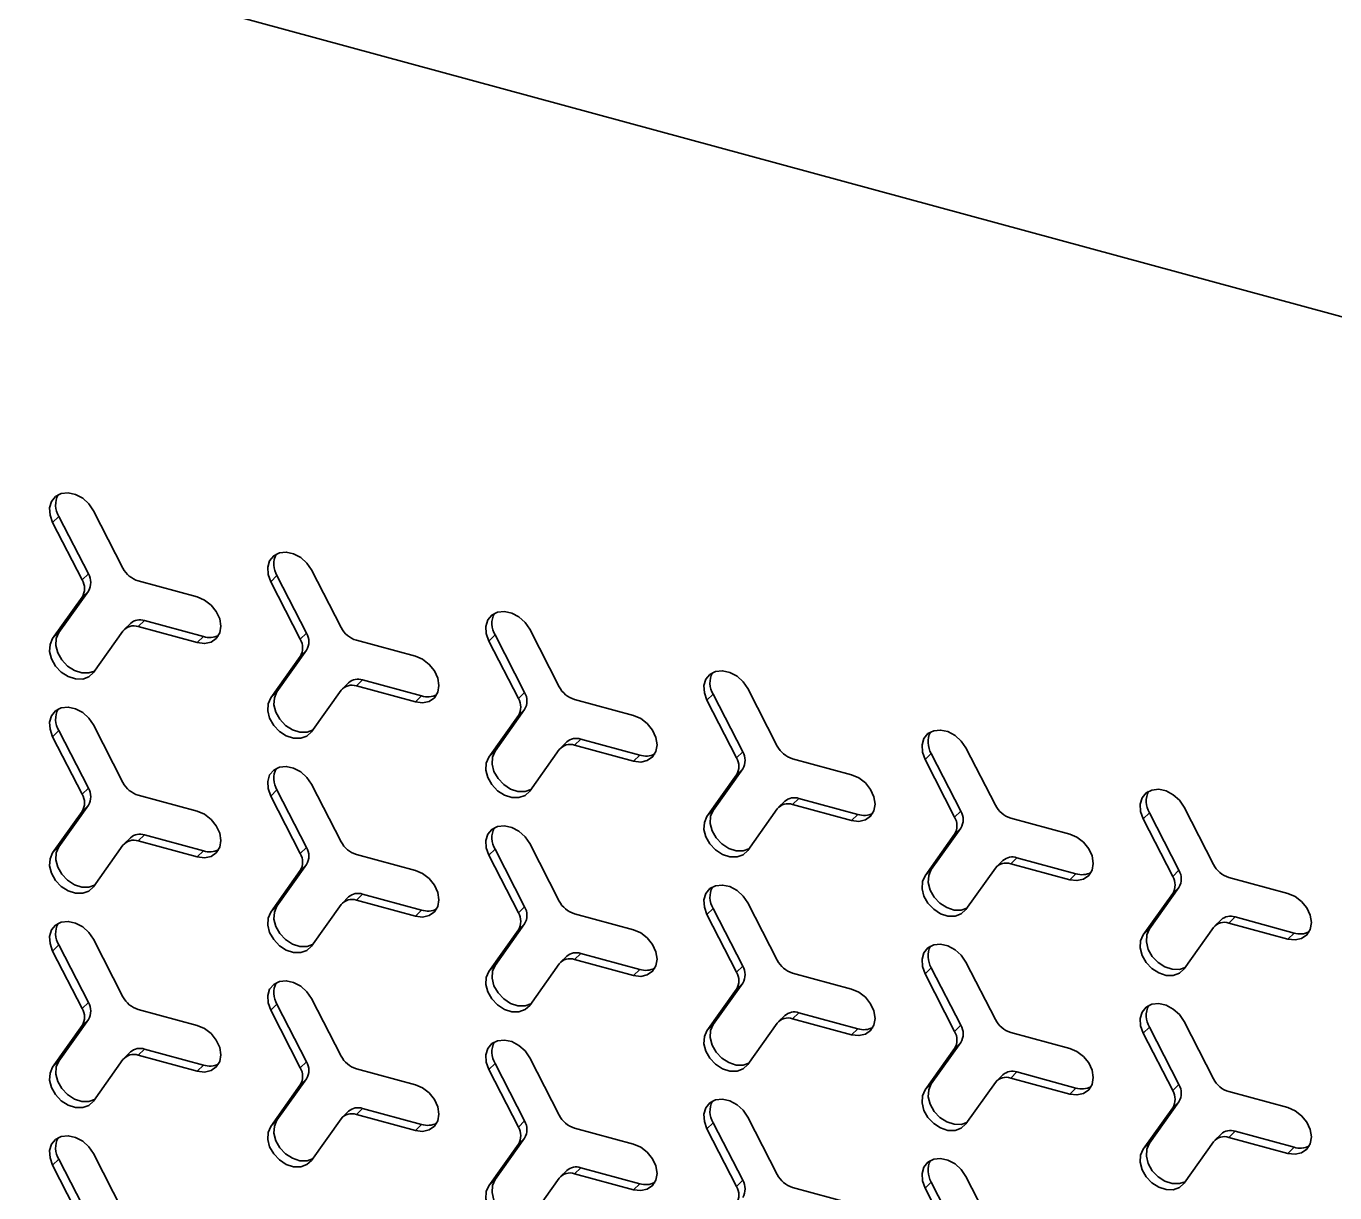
# Model space of a CAD drawing. Header units: millimetres. Extents: x 0 to 594, y 0 to 420.
# Drawn here: x 524.64 to 537.73, y 142.84 to 154.51 of the extents above; entities that cross this region are included whole.
import ezdxf

# ---------------------------------------------------------------- set-up
doc = ezdxf.new("R2010")
doc.units = ezdxf.units.MM

msp = doc.modelspace()

# ---------------------------------------------------------------- linework, layer by layer
at = {"color": 7, "linetype": 'Continuous', "lineweight": 35}
for p, q in [((504.533232, 160.643505), (542.858017, 150.227649)), ((504.533232, 160.643505), (542.858017, 150.227649)), ((525.313719, 149.661962), (525.608525, 149.086954)), ((524.96745, 149.605139), (524.905224, 149.544404)), ((524.905224, 149.544404), (525.20003, 148.969396)), ((525.262256, 149.030131), (524.96745, 149.605139)), ((525.262256, 149.030131), (525.20003, 148.969396)), ((526.351323, 148.799361), (525.761711, 148.959605)), ((527.149014, 149.012236), (527.086788, 148.951502)), ((527.44382, 148.437228), (527.149014, 149.012236)), ((527.495284, 149.069059), (527.79009, 148.494052)), ((525.262256, 148.858697), (524.96745, 148.443934)), ((525.262256, 148.858697), (525.20003, 148.797963)), ((527.086788, 148.951502), (527.381594, 148.376494)), ((524.905224, 148.383199), (525.20003, 148.797963)), ((524.96745, 148.443934), (524.905224, 148.383199)), ((525.313719, 148.043601), (525.608525, 148.458365)), ((525.684241, 148.534876), (525.622015, 148.474142)), ((525.823937, 148.563183), (525.761711, 148.502449)), ((526.351323, 148.342205), (525.761711, 148.502449)), ((525.823937, 148.563183), (526.413549, 148.402939)), ((527.44382, 148.437228), (527.381594, 148.376494)), ((529.676848, 148.476157), (529.971654, 147.901149)), ((526.413549, 148.402939), (526.351323, 148.342205)), ((528.532887, 148.206458), (527.943275, 148.366702)), ((529.330579, 148.419334), (529.268353, 148.358599)), ((529.268353, 148.358599), (529.563159, 147.783591)), ((529.625385, 147.844326), (529.330579, 148.419334)), ((527.086788, 147.790297), (527.381594, 148.20506)), ((527.44382, 148.265795), (527.149014, 147.851031)), ((527.44382, 148.265795), (527.381594, 148.20506)), ((527.865806, 147.941974), (527.80358, 147.881239)), ((528.005501, 147.970281), (527.943275, 147.909546)), ((528.005501, 147.970281), (528.595114, 147.810037)), ((527.149014, 147.851031), (527.086788, 147.790297)), ((527.495284, 147.450698), (527.79009, 147.865462)), ((528.532887, 147.749302), (527.943275, 147.909546)), ((528.595114, 147.810037), (528.532887, 147.749302)), ((529.625385, 147.844326), (529.563159, 147.783591)), ((531.512144, 147.826431), (531.449918, 147.765696)), ((531.80695, 147.251423), (531.512144, 147.826431)), ((531.858413, 147.883254), (532.153219, 147.308246)), ((529.625385, 147.672892), (529.330579, 147.258129)), ((529.625385, 147.672892), (529.563159, 147.612158)), ((530.714452, 147.613556), (530.12484, 147.7738)), ((531.449918, 147.765696), (531.744724, 147.190689)), ((525.313719, 147.519044), (525.608525, 146.944036)), ((529.268353, 147.197394), (529.563159, 147.612158)), ((524.96745, 147.46222), (524.905224, 147.401486)), ((524.905224, 147.401486), (525.20003, 146.826478)), ((525.262256, 146.887213), (524.96745, 147.46222)), ((529.330579, 147.258129), (529.268353, 147.197394)), ((529.676848, 146.857796), (529.971654, 147.27256)), ((530.04737, 147.349071), (529.985144, 147.288337)), ((530.187066, 147.377378), (530.12484, 147.316644)), ((530.714452, 147.1564), (530.12484, 147.316644)), ((530.187066, 147.377378), (530.776678, 147.217134)), ((534.039978, 147.290352), (534.334784, 146.715344)), ((530.776678, 147.217134), (530.714452, 147.1564)), ((531.80695, 147.251423), (531.744724, 147.190689)), ((532.896017, 147.020653), (532.306405, 147.180897)), ((533.693709, 147.233528), (533.631482, 147.172794)), ((533.631482, 147.172794), (533.926289, 146.597786)), ((533.988515, 146.658521), (533.693709, 147.233528)), ((531.449918, 146.604491), (531.744724, 147.019255)), ((531.80695, 147.07999), (531.512144, 146.665226)), ((531.80695, 147.07999), (531.744724, 147.019255)), ((525.262256, 146.887213), (525.20003, 146.826478)), ((527.149014, 146.869318), (527.086788, 146.808583)), ((527.44382, 146.29431), (527.149014, 146.869318)), ((527.495284, 146.926141), (527.79009, 146.351133)), ((526.351323, 146.656443), (525.761711, 146.816686)), ((527.086788, 146.808583), (527.381594, 146.233576)), ((532.228935, 146.756169), (532.166709, 146.695434)), ((532.368631, 146.784476), (532.306405, 146.723741)), ((532.368631, 146.784476), (532.958243, 146.624232)), ((524.905224, 146.240281), (525.20003, 146.655045)), ((525.262256, 146.715779), (524.96745, 146.301015)), ((525.262256, 146.715779), (525.20003, 146.655045)), ((531.512144, 146.665226), (531.449918, 146.604491)), ((531.858413, 146.264893), (532.153219, 146.679657)), ((532.896017, 146.563497), (532.306405, 146.723741)), ((532.958243, 146.624232), (532.896017, 146.563497)), ((533.988515, 146.658521), (533.926289, 146.597786)), ((535.875273, 146.640626), (535.813047, 146.579891)), ((536.170079, 146.065618), (535.875273, 146.640626)), ((536.221542, 146.697449), (536.516348, 146.122441)), ((533.988515, 146.487087), (533.693709, 146.072323)), ((533.988515, 146.487087), (533.926289, 146.426353)), ((535.077582, 146.427751), (534.487969, 146.587995)), ((535.813047, 146.579891), (536.107853, 146.004884)), ((525.684241, 146.391958), (525.622015, 146.331223)), ((525.823937, 146.420265), (525.761711, 146.359531)), ((526.351323, 146.199287), (525.761711, 146.359531)), ((525.823937, 146.420265), (526.413549, 146.260021)), ((533.631482, 146.011589), (533.926289, 146.426353)), ((524.96745, 146.301015), (524.905224, 146.240281)), ((525.313719, 145.900683), (525.608525, 146.315446)), ((526.413549, 146.260021), (526.351323, 146.199287)), ((527.44382, 146.29431), (527.381594, 146.233576)), ((528.532887, 146.06354), (527.943275, 146.223784)), ((529.330579, 146.276415), (529.268353, 146.215681)), ((529.268353, 146.215681), (529.563159, 145.640673)), ((529.625385, 145.701408), (529.330579, 146.276415)), ((529.676848, 146.333238), (529.971654, 145.758231)), ((527.44382, 146.122877), (527.149014, 145.708113)), ((527.44382, 146.122877), (527.381594, 146.062142)), ((534.039978, 145.671991), (534.334784, 146.086755)), ((534.4105, 146.163266), (534.348274, 146.102531)), ((534.550196, 146.191573), (534.487969, 146.130839)), ((535.077582, 145.970595), (534.487969, 146.130839)), ((534.550196, 146.191573), (535.139808, 146.031329)), ((527.086788, 145.647378), (527.381594, 146.062142)), ((533.693709, 146.072323), (533.631482, 146.011589)), ((535.139808, 146.031329), (535.077582, 145.970595)), ((536.170079, 146.065618), (536.107853, 146.004884)), ((537.259146, 145.834848), (536.669534, 145.995092)), ((528.005501, 145.827363), (527.943275, 145.766628)), ((528.005501, 145.827363), (528.595114, 145.667119)), ((535.813047, 145.418686), (536.107853, 145.83345)), ((536.170079, 145.894185), (535.875273, 145.479421)), ((536.170079, 145.894185), (536.107853, 145.83345)), ((527.149014, 145.708113), (527.086788, 145.647378)), ((527.495284, 145.30778), (527.79009, 145.722544)), ((527.865806, 145.799055), (527.80358, 145.738321)), ((528.532887, 145.606384), (527.943275, 145.766628)), ((529.625385, 145.701408), (529.563159, 145.640673)), ((531.858413, 145.740336), (532.153219, 145.165328)), ((528.595114, 145.667119), (528.532887, 145.606384)), ((530.714452, 145.470637), (530.12484, 145.630881)), ((531.512144, 145.683513), (531.449918, 145.622778)), ((531.449918, 145.622778), (531.744724, 145.04777)), ((531.80695, 145.108505), (531.512144, 145.683513)), ((536.592065, 145.570363), (536.529839, 145.509629)), ((536.73176, 145.598671), (536.669534, 145.537936)), ((536.73176, 145.598671), (537.321372, 145.438427)), ((529.268353, 145.054476), (529.563159, 145.46924)), ((529.625385, 145.529974), (529.330579, 145.11521)), ((529.625385, 145.529974), (529.563159, 145.46924)), ((535.875273, 145.479421), (535.813047, 145.418686)), ((536.221542, 145.079088), (536.516348, 145.493852)), ((537.259146, 145.377692), (536.669534, 145.537936)), ((537.321372, 145.438427), (537.259146, 145.377692)), ((524.96745, 145.319302), (524.905224, 145.258568)), ((525.262256, 144.744294), (524.96745, 145.319302)), ((525.313719, 145.376125), (525.608525, 144.801118)), ((524.905224, 145.258568), (525.20003, 144.68356)), ((530.04737, 145.206153), (529.985144, 145.145418)), ((530.187066, 145.23446), (530.12484, 145.173725)), ((530.714452, 145.013482), (530.12484, 145.173725)), ((530.187066, 145.23446), (530.776678, 145.074216)), ((529.330579, 145.11521), (529.268353, 145.054476)), ((529.676848, 144.714878), (529.971654, 145.129641)), ((530.776678, 145.074216), (530.714452, 145.013482)), ((531.80695, 145.108505), (531.744724, 145.04777)), ((532.896017, 144.877735), (532.306405, 145.037979)), ((533.693709, 145.09061), (533.631482, 145.029876)), ((533.988515, 144.515602), (533.693709, 145.09061)), ((534.039978, 145.147433), (534.334784, 144.572426)), ((531.80695, 144.937072), (531.512144, 144.522308)), ((531.80695, 144.937072), (531.744724, 144.876337)), ((533.631482, 145.029876), (533.926289, 144.454868)), ((527.495284, 144.783223), (527.79009, 144.208215)), ((531.449918, 144.461573), (531.744724, 144.876337)), ((525.262256, 144.744294), (525.20003, 144.68356)), ((526.351323, 144.513524), (525.761711, 144.673768)), ((527.149014, 144.7264), (527.086788, 144.665665)), ((527.086788, 144.665665), (527.381594, 144.090657)), ((527.44382, 144.151392), (527.149014, 144.7264)), ((532.368631, 144.641557), (532.306405, 144.580823)), ((532.368631, 144.641557), (532.958243, 144.481314)), ((524.905224, 144.097363), (525.20003, 144.512126)), ((525.262256, 144.572861), (524.96745, 144.158097)), ((525.262256, 144.572861), (525.20003, 144.512126)), ((531.512144, 144.522308), (531.449918, 144.461573)), ((531.858413, 144.121975), (532.153219, 144.536739)), ((532.228935, 144.61325), (532.166709, 144.552516)), ((532.896017, 144.420579), (532.306405, 144.580823)), ((533.988515, 144.515602), (533.926289, 144.454868)), ((536.221542, 144.554531), (536.516348, 143.979523)), ((532.958243, 144.481314), (532.896017, 144.420579)), ((535.077582, 144.284832), (534.487969, 144.445076)), ((535.875273, 144.497708), (535.813047, 144.436973)), ((535.813047, 144.436973), (536.107853, 143.861965)), ((536.170079, 143.9227), (535.875273, 144.497708)), ((525.684241, 144.24904), (525.622015, 144.188305)), ((525.823937, 144.277347), (525.761711, 144.216612)), ((525.823937, 144.277347), (526.413549, 144.117103)), ((533.631482, 143.868671), (533.926289, 144.283434)), ((533.988515, 144.344169), (533.693709, 143.929405)), ((533.988515, 144.344169), (533.926289, 144.283434)), ((524.96745, 144.158097), (524.905224, 144.097363)), ((525.313719, 143.757764), (525.608525, 144.172528)), ((526.351323, 144.056368), (525.761711, 144.216612)), ((526.413549, 144.117103), (526.351323, 144.056368)), ((527.44382, 144.151392), (527.381594, 144.090657)), ((529.330579, 144.133497), (529.268353, 144.072763)), ((529.625385, 143.558489), (529.330579, 144.133497)), ((529.676848, 144.19032), (529.971654, 143.615312)), ((528.532887, 143.920622), (527.943275, 144.080866)), ((529.268353, 144.072763), (529.563159, 143.497755)), ((534.4105, 144.020348), (534.348274, 143.959613)), ((534.550196, 144.048655), (534.487969, 143.98792)), ((535.077582, 143.827676), (534.487969, 143.98792)), ((534.550196, 144.048655), (535.139808, 143.888411)), ((527.086788, 143.50446), (527.381594, 143.919224)), ((527.44382, 143.979958), (527.149014, 143.565195)), ((527.44382, 143.979958), (527.381594, 143.919224)), ((533.693709, 143.929405), (533.631482, 143.868671)), ((534.039978, 143.529072), (534.334784, 143.943836)), ((535.139808, 143.888411), (535.077582, 143.827676)), ((536.170079, 143.9227), (536.107853, 143.861965)), ((536.170079, 143.751266), (535.875273, 143.336503)), ((536.170079, 143.751266), (536.107853, 143.690532)), ((537.259146, 143.69193), (536.669534, 143.852174)), ((527.865806, 143.656137), (527.80358, 143.595403)), ((528.005501, 143.684444), (527.943275, 143.62371)), ((528.532887, 143.463466), (527.943275, 143.62371)), ((528.005501, 143.684444), (528.595114, 143.5242)), ((531.858413, 143.597418), (532.153219, 143.02241)), ((535.813047, 143.275768), (536.107853, 143.690532)), ((527.149014, 143.565195), (527.086788, 143.50446)), ((527.495284, 143.164862), (527.79009, 143.579626)), ((528.595114, 143.5242), (528.532887, 143.463466)), ((529.625385, 143.558489), (529.563159, 143.497755)), ((530.714452, 143.327719), (530.12484, 143.487963)), ((531.512144, 143.540594), (531.449918, 143.47986)), ((531.449918, 143.47986), (531.744724, 142.904852)), ((531.80695, 142.965587), (531.512144, 143.540594)), ((529.625385, 143.387056), (529.330579, 142.972292)), ((529.625385, 143.387056), (529.563159, 143.326321)), ((535.875273, 143.336503), (535.813047, 143.275768)), ((536.221542, 142.93617), (536.516348, 143.350934)), ((536.592065, 143.427445), (536.529839, 143.366711)), ((536.73176, 143.455752), (536.669534, 143.395018)), ((537.259146, 143.234774), (536.669534, 143.395018)), ((536.73176, 143.455752), (537.321372, 143.295508)), ((525.313719, 143.233207), (525.608525, 142.658199)), ((529.268353, 142.911557), (529.563159, 143.326321)), ((537.321372, 143.295508), (537.259146, 143.234774)), ((524.96745, 143.176384), (524.905224, 143.115649)), ((524.905224, 143.115649), (525.20003, 142.540642)), ((525.262256, 142.601376), (524.96745, 143.176384)), ((530.187066, 143.091542), (530.12484, 143.030807)), ((530.187066, 143.091542), (530.776678, 142.931298)), ((529.330579, 142.972292), (529.268353, 142.911557)), ((529.676848, 142.571959), (529.971654, 142.986723)), ((530.04737, 143.063235), (529.985144, 143.0025)), ((530.714452, 142.870563), (530.12484, 143.030807)), ((531.80695, 142.965587), (531.744724, 142.904852)), ((533.693709, 142.947692), (533.631482, 142.886957)), ((533.988515, 142.372684), (533.693709, 142.947692)), ((534.039978, 143.004515), (534.334784, 142.429507)), ((530.776678, 142.931298), (530.714452, 142.870563)), ((532.896017, 142.734817), (532.306405, 142.895061)), ((533.631482, 142.886957), (533.926289, 142.31195))]:
    msp.add_line(p, q, dxfattribs=at)
at = {"color": 7, "linetype": 'Continuous', "lineweight": 35, "flags": 128}
for points in [[(525.313719, 149.661962), (525.267282, 149.73016), (525.205398, 149.785928), (525.134124, 149.823809), (525.060436, 149.840093), (524.991549, 149.833186), (524.934204, 149.803765), (524.894016, 149.75471), (524.874918, 149.690822), (524.87878, 149.618356), (524.905224, 149.544404)], [(527.495284, 149.069059), (527.448847, 149.137257), (527.386963, 149.193026), (527.315688, 149.230906), (527.242001, 149.24719), (527.173114, 149.240283), (527.115769, 149.210863), (527.075581, 149.161807), (527.056483, 149.09792), (527.060345, 149.025453), (527.086788, 148.951502)], [(526.351323, 148.342205), (526.424203, 148.333585), (526.489949, 148.348184), (526.542125, 148.384572), (526.575625, 148.439188), (526.587168, 148.506685), (526.575625, 148.580457), (526.542125, 148.653282), (526.489949, 148.718031), (526.424203, 148.768366), (526.351323, 148.799361)], [(529.676848, 148.476157), (529.630412, 148.544355), (529.568527, 148.600123), (529.497253, 148.638004), (529.423566, 148.654287), (529.354678, 148.647381), (529.297334, 148.61796), (529.257146, 148.568905), (529.238048, 148.505017), (529.24191, 148.432551), (529.268353, 148.358599)], [(525.324176, 148.058313), (525.267624, 148.039247), (525.19635, 148.040109), (525.122662, 148.063878), (525.053775, 148.108229), (524.99643, 148.16882), (524.956242, 148.23972), (524.937145, 148.313988), (524.941006, 148.384355), (524.96745, 148.443934)], [(524.905224, 148.383199), (524.87878, 148.323621), (524.874918, 148.253254), (524.894016, 148.178985), (524.934204, 148.108085), (524.991549, 148.047494), (525.060436, 148.003144), (525.134124, 147.979374), (525.205398, 147.978513), (525.267282, 148.000644), (525.313719, 148.043601)], [(528.532887, 147.749302), (528.605768, 147.740683), (528.671514, 147.755281), (528.72369, 147.79167), (528.757189, 147.846285), (528.768732, 147.913783), (528.757189, 147.987554), (528.72369, 148.060379), (528.671514, 148.125128), (528.605768, 148.175464), (528.532887, 148.206458)], [(531.858413, 147.883254), (531.811976, 147.951452), (531.750092, 148.007221), (531.678818, 148.045101), (531.605131, 148.061385), (531.536243, 148.054478), (531.478899, 148.025058), (531.43871, 147.976002), (531.419613, 147.912115), (531.423474, 147.839648), (531.449918, 147.765696)], [(527.086788, 147.790297), (527.060345, 147.730718), (527.056483, 147.660351), (527.075581, 147.586082), (527.115769, 147.515183), (527.173114, 147.454592), (527.242001, 147.410241), (527.315688, 147.386472), (527.386963, 147.38561), (527.448847, 147.407741), (527.495284, 147.450698)], [(527.505741, 147.46541), (527.449189, 147.446345), (527.377915, 147.447206), (527.304227, 147.470976), (527.23534, 147.515326), (527.177995, 147.575917), (527.137807, 147.646817), (527.118709, 147.721086), (527.122571, 147.791453), (527.149014, 147.851031)], [(525.313719, 147.519044), (525.267282, 147.587242), (525.205398, 147.64301), (525.134124, 147.68089), (525.060436, 147.697174), (524.991549, 147.690268), (524.934204, 147.660847), (524.894016, 147.611792), (524.874918, 147.547904), (524.87878, 147.475438), (524.905224, 147.401486)], [(530.714452, 147.1564), (530.787332, 147.14778), (530.853078, 147.162379), (530.905255, 147.198767), (530.938754, 147.253383), (530.950297, 147.32088), (530.938754, 147.394652), (530.905255, 147.467476), (530.853078, 147.532226), (530.787332, 147.582561), (530.714452, 147.613556)], [(534.039978, 147.290352), (533.993541, 147.35855), (533.931657, 147.414318), (533.860383, 147.452199), (533.786695, 147.468482), (533.717808, 147.461576), (533.660463, 147.432155), (533.620275, 147.3831), (533.601177, 147.319212), (533.605039, 147.246746), (533.631482, 147.172794)], [(529.687305, 146.872508), (529.630753, 146.853442), (529.559479, 146.854304), (529.485792, 146.878073), (529.416904, 146.922424), (529.35956, 146.983015), (529.319372, 147.053914), (529.300274, 147.128183), (529.304136, 147.19855), (529.330579, 147.258129)], [(529.268353, 147.197394), (529.24191, 147.137816), (529.238048, 147.067448), (529.257146, 146.99318), (529.297334, 146.92228), (529.354678, 146.861689), (529.423566, 146.817339), (529.497253, 146.793569), (529.568527, 146.792708), (529.630412, 146.814839), (529.676848, 146.857796)], [(527.495284, 146.926141), (527.448847, 146.994339), (527.386963, 147.050108), (527.315688, 147.087988), (527.242001, 147.104272), (527.173114, 147.097365), (527.115769, 147.067944), (527.075581, 147.018889), (527.056483, 146.955001), (527.060345, 146.882535), (527.086788, 146.808583)], [(532.896017, 146.563497), (532.968897, 146.554877), (533.034643, 146.569476), (533.086819, 146.605864), (533.120319, 146.66048), (533.131862, 146.727978), (533.120319, 146.801749), (533.086819, 146.874574), (533.034643, 146.939323), (532.968897, 146.989659), (532.896017, 147.020653)], [(536.221542, 146.697449), (536.175106, 146.765647), (536.113222, 146.821416), (536.041947, 146.859296), (535.96826, 146.87558), (535.899372, 146.868673), (535.842028, 146.839253), (535.80184, 146.790197), (535.782742, 146.72631), (535.786604, 146.653843), (535.813047, 146.579891)], [(526.351323, 146.199287), (526.424203, 146.190667), (526.489949, 146.205266), (526.542125, 146.241654), (526.575625, 146.29627), (526.587168, 146.363767), (526.575625, 146.437539), (526.542125, 146.510363), (526.489949, 146.575112), (526.424203, 146.625448), (526.351323, 146.656443)], [(531.449918, 146.604491), (531.423474, 146.544913), (531.419613, 146.474546), (531.43871, 146.400277), (531.478899, 146.329378), (531.536243, 146.268787), (531.605131, 146.224436), (531.678818, 146.200667), (531.750092, 146.199805), (531.811976, 146.221936), (531.858413, 146.264893)], [(531.86887, 146.279605), (531.812318, 146.26054), (531.741044, 146.261401), (531.667357, 146.285171), (531.598469, 146.329521), (531.541125, 146.390112), (531.500936, 146.461012), (531.481839, 146.53528), (531.4857, 146.605648), (531.512144, 146.665226)], [(529.676848, 146.333238), (529.630412, 146.401436), (529.568527, 146.457205), (529.497253, 146.495085), (529.423566, 146.511369), (529.354678, 146.504463), (529.297334, 146.475042), (529.257146, 146.425987), (529.238048, 146.362099), (529.24191, 146.289632), (529.268353, 146.215681)], [(535.077582, 145.970595), (535.150462, 145.961975), (535.216208, 145.976574), (535.268384, 146.012962), (535.301883, 146.067578), (535.313426, 146.135075), (535.301883, 146.208847), (535.268384, 146.281671), (535.216208, 146.346421), (535.150462, 146.396756), (535.077582, 146.427751)], [(524.905224, 146.240281), (524.87878, 146.180703), (524.874918, 146.110335), (524.894016, 146.036067), (524.934204, 145.965167), (524.991549, 145.904576), (525.060436, 145.860225), (525.134124, 145.836456), (525.205398, 145.835595), (525.267282, 145.857726), (525.313719, 145.900683)], [(525.324176, 145.915395), (525.267624, 145.896329), (525.19635, 145.89719), (525.122662, 145.92096), (525.053775, 145.965311), (524.99643, 146.025902), (524.956242, 146.096801), (524.937145, 146.17107), (524.941006, 146.241437), (524.96745, 146.301015)], [(528.532887, 145.606384), (528.605768, 145.597764), (528.671514, 145.612363), (528.72369, 145.648751), (528.757189, 145.703367), (528.768732, 145.770864), (528.757189, 145.844636), (528.72369, 145.917461), (528.671514, 145.98221), (528.605768, 146.032545), (528.532887, 146.06354)], [(533.631482, 146.011589), (533.605039, 145.952011), (533.601177, 145.881643), (533.620275, 145.807375), (533.660463, 145.736475), (533.717808, 145.675884), (533.786695, 145.631533), (533.860383, 145.607764), (533.931657, 145.606903), (533.993541, 145.629034), (534.039978, 145.671991)], [(534.050435, 145.686703), (533.993883, 145.667637), (533.922609, 145.668499), (533.848921, 145.692268), (533.780034, 145.736619), (533.722689, 145.79721), (533.682501, 145.868109), (533.663403, 145.942378), (533.667265, 146.012745), (533.693709, 146.072323)], [(531.858413, 145.740336), (531.811976, 145.808534), (531.750092, 145.864303), (531.678818, 145.902183), (531.605131, 145.918467), (531.536243, 145.91156), (531.478899, 145.882139), (531.43871, 145.833084), (531.419613, 145.769196), (531.423474, 145.69673), (531.449918, 145.622778)], [(537.259146, 145.377692), (537.332026, 145.369072), (537.397772, 145.383671), (537.449949, 145.420059), (537.483448, 145.474675), (537.494991, 145.542173), (537.483448, 145.615944), (537.449949, 145.688769), (537.397772, 145.753518), (537.332026, 145.803853), (537.259146, 145.834848)], [(527.505741, 145.322492), (527.449189, 145.303427), (527.377915, 145.304288), (527.304227, 145.328057), (527.23534, 145.372408), (527.177995, 145.432999), (527.137807, 145.503899), (527.118709, 145.578167), (527.122571, 145.648535), (527.149014, 145.708113)], [(525.313719, 145.376125), (525.267282, 145.444323), (525.205398, 145.500092), (525.134124, 145.537972), (525.060436, 145.554256), (524.991549, 145.54735), (524.934204, 145.517929), (524.894016, 145.468874), (524.874918, 145.404986), (524.87878, 145.332519), (524.905224, 145.258568)], [(527.086788, 145.647378), (527.060345, 145.5878), (527.056483, 145.517433), (527.075581, 145.443164), (527.115769, 145.372264), (527.173114, 145.311674), (527.242001, 145.267323), (527.315688, 145.243553), (527.386963, 145.242692), (527.448847, 145.264823), (527.495284, 145.30778)], [(530.714452, 145.013482), (530.787332, 145.004862), (530.853078, 145.01946), (530.905255, 145.055849), (530.938754, 145.110465), (530.950297, 145.177962), (530.938754, 145.251734), (530.905255, 145.324558), (530.853078, 145.389307), (530.787332, 145.439643), (530.714452, 145.470637)], [(536.231999, 145.0938), (536.175448, 145.074735), (536.104173, 145.075596), (536.030486, 145.099365), (535.961598, 145.143716), (535.904254, 145.204307), (535.864066, 145.275207), (535.844968, 145.349475), (535.84883, 145.419843), (535.875273, 145.479421)], [(534.039978, 145.147433), (533.993541, 145.215631), (533.931657, 145.2714), (533.860383, 145.30928), (533.786695, 145.325564), (533.717808, 145.318658), (533.660463, 145.289237), (533.620275, 145.240182), (533.601177, 145.176294), (533.605039, 145.103827), (533.631482, 145.029876)], [(535.813047, 145.418686), (535.786604, 145.359108), (535.782742, 145.288741), (535.80184, 145.214472), (535.842028, 145.143573), (535.899372, 145.082982), (535.96826, 145.038631), (536.041947, 145.014861), (536.113222, 145.014), (536.175106, 145.036131), (536.221542, 145.079088)], [(529.268353, 145.054476), (529.24191, 144.994898), (529.238048, 144.92453), (529.257146, 144.850262), (529.297334, 144.779362), (529.354678, 144.718771), (529.423566, 144.67442), (529.497253, 144.650651), (529.568527, 144.649789), (529.630412, 144.67192), (529.676848, 144.714878)], [(529.687305, 144.729589), (529.630753, 144.710524), (529.559479, 144.711385), (529.485792, 144.735155), (529.416904, 144.779506), (529.35956, 144.840096), (529.319372, 144.910996), (529.300274, 144.985265), (529.304136, 145.055632), (529.330579, 145.11521)], [(527.495284, 144.783223), (527.448847, 144.851421), (527.386963, 144.907189), (527.315688, 144.94507), (527.242001, 144.961353), (527.173114, 144.954447), (527.115769, 144.925026), (527.075581, 144.875971), (527.056483, 144.812083), (527.060345, 144.739617), (527.086788, 144.665665)], [(532.896017, 144.420579), (532.968897, 144.411959), (533.034643, 144.426558), (533.086819, 144.462946), (533.120319, 144.517562), (533.131862, 144.585059), (533.120319, 144.658831), (533.086819, 144.731656), (533.034643, 144.796405), (532.968897, 144.84674), (532.896017, 144.877735)], [(536.221542, 144.554531), (536.175106, 144.622729), (536.113222, 144.678497), (536.041947, 144.716378), (535.96826, 144.732662), (535.899372, 144.725755), (535.842028, 144.696334), (535.80184, 144.647279), (535.782742, 144.583391), (535.786604, 144.510925), (535.813047, 144.436973)], [(526.351323, 144.056368), (526.424203, 144.047749), (526.489949, 144.062347), (526.542125, 144.098736), (526.575625, 144.153351), (526.587168, 144.220849), (526.575625, 144.29462), (526.542125, 144.367445), (526.489949, 144.432194), (526.424203, 144.48253), (526.351323, 144.513524)], [(531.86887, 144.136687), (531.812318, 144.117621), (531.741044, 144.118483), (531.667357, 144.142252), (531.598469, 144.186603), (531.541125, 144.247194), (531.500936, 144.318094), (531.481839, 144.392362), (531.4857, 144.46273), (531.512144, 144.522308)], [(531.449918, 144.461573), (531.423474, 144.401995), (531.419613, 144.331628), (531.43871, 144.257359), (531.478899, 144.186459), (531.536243, 144.125869), (531.605131, 144.081518), (531.678818, 144.057748), (531.750092, 144.056887), (531.811976, 144.079018), (531.858413, 144.121975)], [(529.676848, 144.19032), (529.630412, 144.258518), (529.568527, 144.314287), (529.497253, 144.352167), (529.423566, 144.368451), (529.354678, 144.361544), (529.297334, 144.332124), (529.257146, 144.283068), (529.238048, 144.219181), (529.24191, 144.146714), (529.268353, 144.072763)], [(535.077582, 143.827676), (535.150462, 143.819057), (535.216208, 143.833655), (535.268384, 143.870044), (535.301883, 143.92466), (535.313426, 143.992157), (535.301883, 144.065928), (535.268384, 144.138753), (535.216208, 144.203502), (535.150462, 144.253838), (535.077582, 144.284832)], [(525.324176, 143.772476), (525.267624, 143.753411), (525.19635, 143.754272), (525.122662, 143.778042), (525.053775, 143.822392), (524.99643, 143.882983), (524.956242, 143.953883), (524.937145, 144.028152), (524.941006, 144.098519), (524.96745, 144.158097)], [(524.905224, 144.097363), (524.87878, 144.037784), (524.874918, 143.967417), (524.894016, 143.893148), (524.934204, 143.822249), (524.991549, 143.761658), (525.060436, 143.717307), (525.134124, 143.693538), (525.205398, 143.692676), (525.267282, 143.714807), (525.313719, 143.757764)], [(528.532887, 143.463466), (528.605768, 143.454846), (528.671514, 143.469445), (528.72369, 143.505833), (528.757189, 143.560449), (528.768732, 143.627946), (528.757189, 143.701718), (528.72369, 143.774543), (528.671514, 143.839292), (528.605768, 143.889627), (528.532887, 143.920622)], [(533.631482, 143.868671), (533.605039, 143.809092), (533.601177, 143.738725), (533.620275, 143.664457), (533.660463, 143.593557), (533.717808, 143.532966), (533.786695, 143.488615), (533.860383, 143.464846), (533.931657, 143.463984), (533.993541, 143.486115), (534.039978, 143.529072)], [(534.050435, 143.543784), (533.993883, 143.524719), (533.922609, 143.52558), (533.848921, 143.54935), (533.780034, 143.593701), (533.722689, 143.654291), (533.682501, 143.725191), (533.663403, 143.79946), (533.667265, 143.869827), (533.693709, 143.929405)], [(531.858413, 143.597418), (531.811976, 143.665616), (531.750092, 143.721384), (531.678818, 143.759265), (531.605131, 143.775548), (531.536243, 143.768642), (531.478899, 143.739221), (531.43871, 143.690166), (531.419613, 143.626278), (531.423474, 143.553812), (531.449918, 143.47986)], [(537.259146, 143.234774), (537.332026, 143.226154), (537.397772, 143.240753), (537.449949, 143.277141), (537.483448, 143.331757), (537.494991, 143.399254), (537.483448, 143.473026), (537.449949, 143.545851), (537.397772, 143.6106), (537.332026, 143.660935), (537.259146, 143.69193)], [(527.086788, 143.50446), (527.060345, 143.444882), (527.056483, 143.374514), (527.075581, 143.300246), (527.115769, 143.229346), (527.173114, 143.168755), (527.242001, 143.124405), (527.315688, 143.100635), (527.386963, 143.099774), (527.448847, 143.121905), (527.495284, 143.164862)], [(527.505741, 143.179574), (527.449189, 143.160508), (527.377915, 143.16137), (527.304227, 143.185139), (527.23534, 143.22949), (527.177995, 143.290081), (527.137807, 143.36098), (527.118709, 143.435249), (527.122571, 143.505616), (527.149014, 143.565195)], [(525.313719, 143.233207), (525.267282, 143.301405), (525.205398, 143.357174), (525.134124, 143.395054), (525.060436, 143.411338), (524.991549, 143.404431), (524.934204, 143.37501), (524.894016, 143.325955), (524.874918, 143.262068), (524.87878, 143.189601), (524.905224, 143.115649)], [(536.231999, 142.950882), (536.175448, 142.931816), (536.104173, 142.932678), (536.030486, 142.956447), (535.961598, 143.000798), (535.904254, 143.061389), (535.864066, 143.132289), (535.844968, 143.206557), (535.84883, 143.276924), (535.875273, 143.336503)], [(530.714452, 142.870563), (530.787332, 142.861943), (530.853078, 142.876542), (530.905255, 142.91293), (530.938754, 142.967546), (530.950297, 143.035044), (530.938754, 143.108815), (530.905255, 143.18164), (530.853078, 143.246389), (530.787332, 143.296725), (530.714452, 143.327719)], [(535.813047, 143.275768), (535.786604, 143.21619), (535.782742, 143.145823), (535.80184, 143.071554), (535.842028, 143.000654), (535.899372, 142.940064), (535.96826, 142.895713), (536.041947, 142.871943), (536.113222, 142.871082), (536.175106, 142.893213), (536.221542, 142.93617)], [(534.039978, 143.004515), (533.993541, 143.072713), (533.931657, 143.128482), (533.860383, 143.166362), (533.786695, 143.182646), (533.717808, 143.175739), (533.660463, 143.146319), (533.620275, 143.097263), (533.601177, 143.033376), (533.605039, 142.960909), (533.631482, 142.886957)], [(529.687305, 142.586671), (529.630753, 142.567606), (529.559479, 142.568467), (529.485792, 142.592237), (529.416904, 142.636587), (529.35956, 142.697178), (529.319372, 142.768078), (529.300274, 142.842346), (529.304136, 142.912714), (529.330579, 142.972292)], [(529.268353, 142.911557), (529.24191, 142.851979), (529.238048, 142.781612), (529.257146, 142.707343), (529.297334, 142.636444), (529.354678, 142.575853), (529.423566, 142.531502), (529.497253, 142.507733), (529.568527, 142.506871), (529.630412, 142.529002), (529.676848, 142.571959)]]:
    msp.add_lwpolyline(points, dxfattribs=at)
at = {"color": 7, "linetype": 'Continuous', "lineweight": 35}
for centre, radius, start, end in [((525.156027, 149.720406), 0.221016, 153.2399183, 211.4353851), ((527.337591, 149.127504), 0.221016, 153.2399183, 211.4353851), ((525.057462, 148.88368), 0.166351, 328.9841665, 31.0158335), ((525.119688, 148.944414), 0.166351, 328.9841665, 31.0158335), ((525.833274, 149.201494), 0.252253, 207.0048587, 253.5189741), ((525.778242, 148.429832), 0.140963, 71.0854359, 131.8245861), ((529.519156, 148.534601), 0.221016, 153.2399183, 211.4353851), ((525.716124, 148.372664), 0.137558, 70.6463043, 141.4634591), ((527.301253, 148.351512), 0.166351, 328.9841665, 31.0158335), ((528.014839, 148.608591), 0.252253, 207.0048587, 253.5189741), ((526.474527, 148.592446), 0.199076, 252.1632402, 296.816871), ((527.239027, 148.290777), 0.166351, 328.9841665, 31.0158335), ((531.700721, 147.941699), 0.221016, 153.2399183, 211.4353851), ((527.897689, 147.779762), 0.137558, 70.6463043, 141.4634591), ((527.959807, 147.83693), 0.140963, 71.0854359, 131.8245861), ((528.656092, 147.999544), 0.199076, 252.1632402, 296.816871), ((529.420592, 147.697875), 0.166351, 328.9841665, 31.0158335), ((529.482818, 147.758609), 0.166351, 328.9841665, 31.0158335), ((530.196404, 148.015688), 0.252253, 207.0048587, 253.5189741), ((525.156027, 147.577488), 0.221016, 153.2399183, 211.4353851), ((533.882285, 147.348796), 0.221016, 153.2399183, 211.4353851), ((530.079254, 147.186859), 0.137558, 70.6463043, 141.4634591), ((530.141372, 147.244027), 0.140963, 71.0854359, 131.8245861), ((532.377968, 147.422786), 0.252253, 207.0048587, 253.5189741), ((530.837656, 147.406641), 0.199076, 252.1632402, 296.816871), ((531.602156, 147.104972), 0.166351, 328.9841665, 31.0158335), ((531.664383, 147.165707), 0.166351, 328.9841665, 31.0158335), ((527.337591, 146.984586), 0.221016, 153.2399183, 211.4353851), ((525.119688, 146.801496), 0.166351, 328.9841665, 31.0158335), ((525.833274, 147.058575), 0.252253, 207.0048587, 253.5189741), ((525.057462, 146.740761), 0.166351, 328.9841665, 31.0158335), ((532.322937, 146.651124), 0.140963, 71.0854359, 131.8245861), ((536.06385, 146.755894), 0.221016, 153.2399183, 211.4353851), ((532.260818, 146.593957), 0.137558, 70.6463043, 141.4634591), ((533.019221, 146.813739), 0.199076, 252.1632402, 296.816871), ((533.845947, 146.572804), 0.166351, 328.9841665, 31.0158335), ((534.559533, 146.829883), 0.252253, 207.0048587, 253.5189741), ((529.519156, 146.391683), 0.221016, 153.2399183, 211.4353851), ((533.783721, 146.512069), 0.166351, 328.9841665, 31.0158335), ((525.716124, 146.229746), 0.137558, 70.6463043, 141.4634591), ((525.778242, 146.286914), 0.140963, 71.0854359, 131.8245861), ((528.014839, 146.465673), 0.252253, 207.0048587, 253.5189741), ((526.474527, 146.449528), 0.199076, 252.1632402, 296.816871), ((527.239027, 146.147859), 0.166351, 328.9841665, 31.0158335), ((527.301253, 146.208593), 0.166351, 328.9841665, 31.0158335), ((534.442383, 146.001054), 0.137558, 70.6463043, 141.4634591), ((534.504501, 146.058222), 0.140963, 71.0854359, 131.8245861), ((536.741098, 146.236981), 0.252253, 207.0048587, 253.5189741), ((535.200786, 146.220836), 0.199076, 252.1632402, 296.816871), ((535.965286, 145.919167), 0.166351, 328.9841665, 31.0158335), ((536.027512, 145.979901), 0.166351, 328.9841665, 31.0158335), ((527.959807, 145.694011), 0.140963, 71.0854359, 131.8245861), ((531.700721, 145.79878), 0.221016, 153.2399183, 211.4353851), ((527.897689, 145.636844), 0.137558, 70.6463043, 141.4634591), ((529.482818, 145.615691), 0.166351, 328.9841665, 31.0158335), ((530.196404, 145.87277), 0.252253, 207.0048587, 253.5189741), ((528.656092, 145.856626), 0.199076, 252.1632402, 296.816871), ((529.420592, 145.554956), 0.166351, 328.9841665, 31.0158335), ((536.686066, 145.465319), 0.140963, 71.0854359, 131.8245861), ((525.156027, 145.43457), 0.221016, 153.2399183, 211.4353851), ((536.623948, 145.408152), 0.137558, 70.6463043, 141.4634591), ((537.382351, 145.627934), 0.199076, 252.1632402, 296.816871), ((533.882285, 145.205878), 0.221016, 153.2399183, 211.4353851), ((530.079254, 145.043941), 0.137558, 70.6463043, 141.4634591), ((530.141372, 145.101109), 0.140963, 71.0854359, 131.8245861), ((532.377968, 145.279868), 0.252253, 207.0048587, 253.5189741), ((530.837656, 145.263723), 0.199076, 252.1632402, 296.816871), ((531.602156, 144.962054), 0.166351, 328.9841665, 31.0158335), ((531.664383, 145.022788), 0.166351, 328.9841665, 31.0158335), ((527.337591, 144.841667), 0.221016, 153.2399183, 211.4353851), ((525.833274, 144.915657), 0.252253, 207.0048587, 253.5189741), ((525.057462, 144.597843), 0.166351, 328.9841665, 31.0158335), ((525.119688, 144.658578), 0.166351, 328.9841665, 31.0158335), ((532.322937, 144.508206), 0.140963, 71.0854359, 131.8245861), ((536.06385, 144.612975), 0.221016, 153.2399183, 211.4353851), ((532.260818, 144.451038), 0.137558, 70.6463043, 141.4634591), ((533.845947, 144.429886), 0.166351, 328.9841665, 31.0158335), ((534.559533, 144.686965), 0.252253, 207.0048587, 253.5189741), ((533.019221, 144.670821), 0.199076, 252.1632402, 296.816871), ((533.783721, 144.369151), 0.166351, 328.9841665, 31.0158335), ((525.778242, 144.143996), 0.140963, 71.0854359, 131.8245861), ((529.519156, 144.248765), 0.221016, 153.2399183, 211.4353851), ((525.716124, 144.086828), 0.137558, 70.6463043, 141.4634591), ((526.474527, 144.30661), 0.199076, 252.1632402, 296.816871), ((527.301253, 144.065675), 0.166351, 328.9841665, 31.0158335), ((528.014839, 144.322755), 0.252253, 207.0048587, 253.5189741), ((527.239027, 144.004941), 0.166351, 328.9841665, 31.0158335), ((534.442383, 143.858136), 0.137558, 70.6463043, 141.4634591), ((534.504501, 143.915304), 0.140963, 71.0854359, 131.8245861), ((535.200786, 144.077918), 0.199076, 252.1632402, 296.816871), ((535.965286, 143.776249), 0.166351, 328.9841665, 31.0158335), ((536.027512, 143.836983), 0.166351, 328.9841665, 31.0158335), ((536.741098, 144.094063), 0.252253, 207.0048587, 253.5189741), ((531.700721, 143.655862), 0.221016, 153.2399183, 211.4353851), ((527.897689, 143.493925), 0.137558, 70.6463043, 141.4634591), ((527.959807, 143.551093), 0.140963, 71.0854359, 131.8245861), ((530.196404, 143.729852), 0.252253, 207.0048587, 253.5189741), ((528.656092, 143.713707), 0.199076, 252.1632402, 296.816871), ((529.420592, 143.412038), 0.166351, 328.9841665, 31.0158335), ((529.482818, 143.472773), 0.166351, 328.9841665, 31.0158335), ((536.686066, 143.322401), 0.140963, 71.0854359, 131.8245861), ((525.156027, 143.291652), 0.221016, 153.2399183, 211.4353851), ((536.623948, 143.265233), 0.137558, 70.6463043, 141.4634591), ((537.382351, 143.485016), 0.199076, 252.1632402, 296.816871), ((530.141372, 142.95819), 0.140963, 71.0854359, 131.8245861), ((533.882285, 143.06296), 0.221016, 153.2399183, 211.4353851), ((530.079254, 142.901023), 0.137558, 70.6463043, 141.4634591), ((530.837656, 143.120805), 0.199076, 252.1632402, 296.816871), ((531.664383, 142.87987), 0.166351, 328.9841665, 31.0158335), ((532.377968, 143.136949), 0.252253, 207.0048587, 253.5189741), ((531.602156, 142.819135), 0.166351, 328.9841665, 31.0158335)]:
    msp.add_arc(centre, radius, start, end, dxfattribs=at)

doc.saveas('drawing.dxf')
